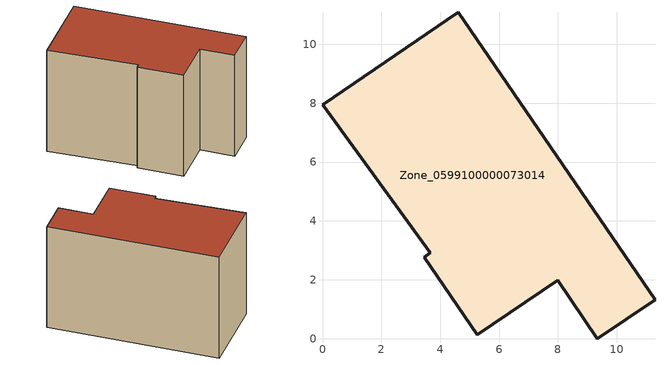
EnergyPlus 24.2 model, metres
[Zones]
Zone_0599100000073014
 floor ground (C_G): 11.3,1.33 9.34,0 7.99,1.98 5.26,0.13 3.46,2.77 3.67,2.92 0,7.94 4.62,11.09 z0
 wall outside (C_F): 5.26,0.13 7.99,1.98 9.34,0 11.3,1.33 4.62,11.09 0,7.94 3.67,2.92 3.46,2.77 5.26,0.13 z0:7.82
 roof outside (C_R): 11.3,1.33 4.62,11.09 0,7.94 3.67,2.92 3.46,2.77 5.26,0.13 7.99,1.98 9.34,0 z7.82
[BUILDING]
Pand.0599100000073014: North Axis=0; Terrain=City; Loads Convergence Tolerance Value=0.04; Temperature Convergence Tolerance Value=0.4; Solar Distribution=FullExterior; Maximum Number of Warmup Days=25; Minimum Number of Warmup Days=1
[Site:Location]
Rotterdam.The.Hague.AP_ZH_NLD Design_Conditions: Latitude=51.96; Longitude=4.45; Time Zone=1; Elevation=-4.5
[SITE:GROUNDTEMPERATURE:BUILDINGSURFACE]
18, 18, 18, 18, 18, 18, 18, 18, 18, 18, 18, 18
[MATERIAL] Thermal Absorptance=0.9; Solar Absorptance=0.7; Visible Absorptance=0.7
Name | Roughness | Thickness | Conductivity | Density | Specific Heat
G.TI.1975-1991 | MediumSmooth | 0.15 | 0.288461 | 540 | 1210
F.TI.1975-1991 | Rough | 0.3 | 0.230769 | 1920 | 840
R.TI.1975-1991 | MediumRough | 0.2 | 0.153846 | 1500 | 1000
[CONSTRUCTION]
C_G: G.TI.1975-1991
C_F: F.TI.1975-1991
C_R: R.TI.1975-1991
[ZONE]
Zone_0599100000073014: Type=1; Multiplier=1; Ceiling Height=Autocalculate; Volume=Autocalculate; Floor Area=autocalculate; Part of Total Floor Area=Yes
[ZONEINFILTRATION:DESIGNFLOWRATE]
Infil_Zone_0599100000073014: Zone or ZoneList or Space or SpaceList=Zone_0599100000073014; Schedule=AlwaysOn; Design Flow Rate Calculation Method=Flow/Area; Flow Rate per Floor Area=0.003; Constant Term Coefficient=1; Temperature Term Coefficient=0; Velocity Term Coefficient=0; Velocity Squared Term Coefficient=0
[HVACTEMPLATE:ZONE:IDEALLOADSAIRSYSTEM]
Zone_0599100000073014: Maximum Heating Supply Air Temperature=50; Minimum Cooling Supply Air Temperature=13; Maximum Heating Supply Air Humidity Ratio=0.0156; Minimum Cooling Supply Air Humidity Ratio=0.0077; Heating Limit=NoLimit; Cooling Limit=NoLimit; Dehumidification Control Type=ConstantSensibleHeatRatio; Cooling Sensible Heat Ratio=0.7; Dehumidification Setpoint=60; Humidification Control Type=None; Humidification Setpoint=30; Outdoor Air Method=None; Outdoor Air Flow Rate per Person=0.00944; Outdoor Air Flow Rate per Zone Floor Area=0; Outdoor Air Flow Rate per Zone=0; Demand Controlled Ventilation Type=None; Outdoor Air Economizer Type=NoEconomizer; Heat Recovery Type=None; Sensible Heat Recovery Effectiveness=0.7; Latent Heat Recovery Effectiveness=0.65
[ZONECONTROL:THERMOSTAT]
ThermostatControl_Zone_0599100000073014: Zone or ZoneList=Zone_0599100000073014; Control Type Schedule=DualSetpointControlType; Control 1=Thermostat_Zone_0599100000073014; Temperature Difference Between Cutout And Setpoint=0
[THERMOSTATSETPOINT:DUALSETPOINT]
Thermostat_Zone_0599100000073014: Heating Setpoint Temperature Schedule=HeatingSetpoint_Zone_0599100000073014; Cooling Setpoint Temperature Schedule=CoolingSetpoint_Zone_0599100000073014
[SCHEDULE:COMPACT]
HeatingSetpoint_Zone_0599100000073014: Through: 12/31, For: AllDays, Until: 24:00, 21
CoolingSetpoint_Zone_0599100000073014: Through: 12/31, For: AllDays, Until: 24:00, 24
DualSetpointControlType: Through: 12/31, For: AllDays, Until: 24:00, 4
AlwaysOn: Through: 12/31, For: AllDays, Until: 24:00, 1
